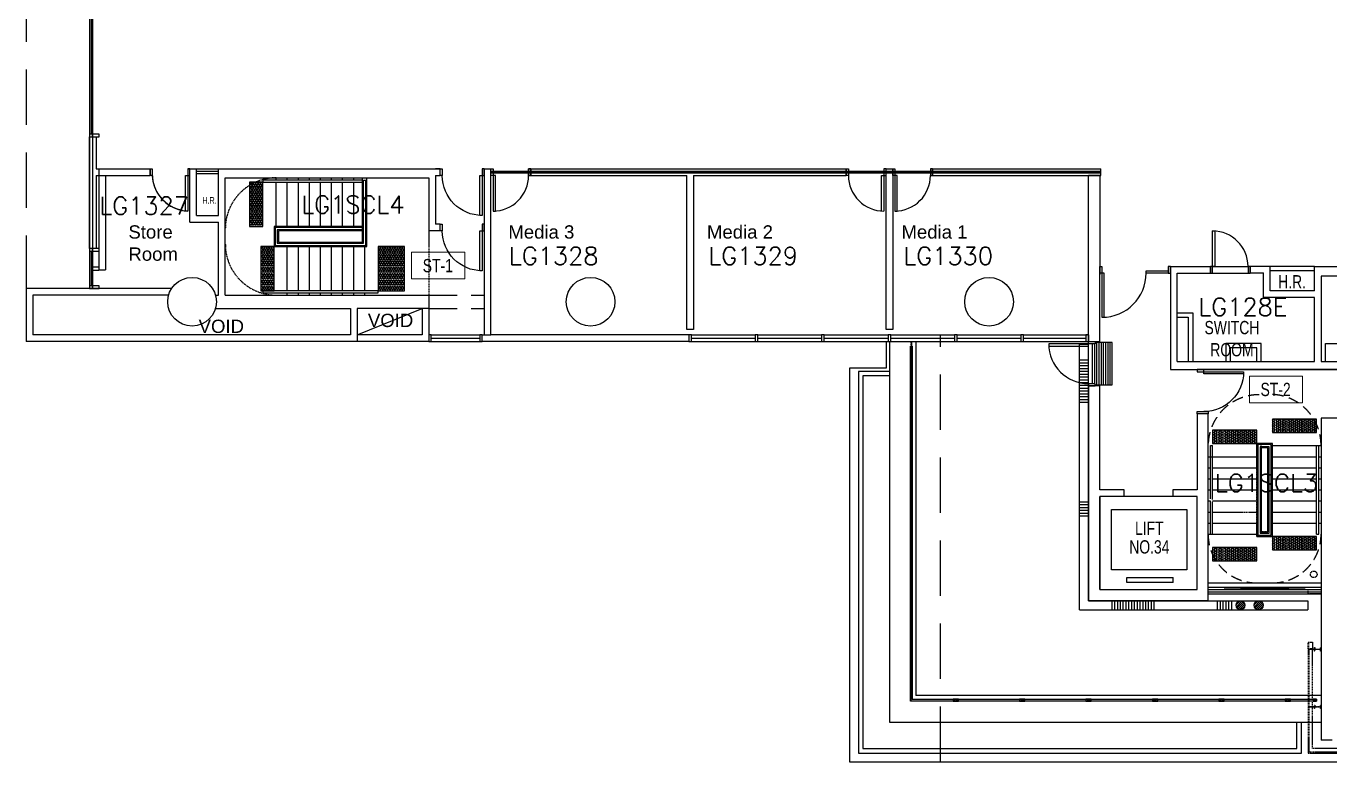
# Model space of a CAD drawing. Extents: x -163000 to 184253, y -124935 to 90032.
# Drawn here: x -132750 to -103300, y 5387 to 22010 of the extents above; entities that cross this region are included whole.
import ezdxf

# ---------------------------------------------------------------- set-up
doc = ezdxf.new("R2010")
doc.units = 0
doc.header["$LTSCALE"] = 1000
doc.header["$MEASUREMENT"] = 0
for name, pattern in [('DASHED', [0.75, 0.5, -0.25]), ('HIDDEN', [0.375, 0.25, -0.125]), ('LG3plan$0$HIDDEN', [9.525, 6.35, -3.175]), ('s4118a$0$HIDDEN', [0.375, 0.25, -0.125])]:
    doc.linetypes.add(name, pattern=pattern)
doc.layers.get('0').update_dxf_attribs({"linetype": 'CONTINUOUS'})
doc.layers.get('Defpoints').update_dxf_attribs({"linetype": 'CONTINUOUS'})
for name, color, linetype in [('A-glaz', 1, 'CONTINUOUS'), ('A-WallExt', 3, 'CONTINUOUS'), ('buila', 14, 's4118a$0$HIDDEN'), ('core2905$0$dr', 1, 'CONTINUOUS'), ('dr', 1, 'CONTINUOUS'), ('DR-PIPE', 1, 'CONTINUOUS'), ('fence', 1, 'CONTINUOUS'), ('glass-p', 1, 'CONTINUOUS'), ('glass-w', 1, 'CONTINUOUS'), ('interior wall', 1, 'CONTINUOUS'), ('LG1$0$wall to be demolish', 7, 'CONTINUOUS'), ('LG1plan$0$lift', 4, 'CONTINUOUS'), ('LG3plan$0$txt2', 4, 'CONTINUOUS'), ('LG3plan$0$wal', 3, 'CONTINUOUS'), ('LG3plan$0$walc', 1, 'CONTINUOUS'), ('lift', 4, 'CONTINUOUS'), ('ROOM-NO', 4, 'CONTINUOUS'), ('stair', 1, 'CONTINUOUS'), ('stru', 2, 'CONTINUOUS'), ('tactile', 4, 'CONTINUOUS'), ('TILE', 8, 'CONTINUOUS'), ('wal', 3, 'CONTINUOUS'), ('walc', 1, 'CONTINUOUS')]:
    doc.layers.add(name, color=color, linetype=linetype)
doc.layers.add('omitted', color=9, linetype='CONTINUOUS', plot=False)
doc.layers.add('text', color=4, linetype='CONTINUOUS', lineweight=18)
doc.styles.get("Standard").update_dxf_attribs({"font": 'romans.shx', "width": 0.75})
doc.styles.add('style1', font='arial.ttf')
doc.styles.add('txt1LG1$0$style1', font='arial.ttf')

# ---------------------------------------------------------------- blocks, each defined once
blk = doc.blocks.new('d900')
at = {"layer": 'dr', "linetype": 'Continuous'}
for points in [[(-113867, -86406), (-113867, -86356), (-114767, -86356), (-114767, -86406)], [(-113717, -86306), (-113717, -86356), (-113867, -86356), (-113867, -86306)]]:
    blk.add_lwpolyline(points, close=True, dxfattribs=at)
blk.add_arc((-113867, -86356), 900, 180, 270, dxfattribs=at)
blk = doc.blocks.new('A$C302E287E')
at = {"layer": 'omitted', "linetype": 'HIDDEN', "ltscale": 0.1}
for p, q in [((1350, 3300), (1450, 3300)), ((1350, 1200), (1350, 3300)), ((1450, 1300), (1450, 3300)), ((250, 3000), (1350, 3000)), ((250, 2750), (300, 2750)), ((350, 2750), (1350, 2750)), ((250, 2500), (300, 2500)), ((350, 2500), (1350, 2500)), ((250, 2250), (300, 2250)), ((350, 2250), (1350, 2250)), ((250, 2000), (300, 2000)), ((350, 2000), (1350, 2000)), ((250, 1750), (300, 1750)), ((250, 1500), (300, 1500)), ((350, 1750), (1350, 1750)), ((350, 1500), (1350, 1500)), ((250, 1250), (300, 1250)), ((350, 1250), (1350, 1250)), ((1700, 1200), (1350, 1200)), ((1600, 1300), (1450, 1300))]:
    blk.add_line(p, q, dxfattribs=at)
for points in [[(250, 150), (2800, 150)], [(250, 50), (2800, 50)], [(250, 0), (2505, 0)], [(2800, -100), (2505, -100), (2505, 0), (2800, 0)], [(250, -50), (2505, -50)], [(250, -100), (2505, -100)]]:
    blk.add_lwpolyline(points, dxfattribs=at)
blk.add_circle((2634, 343), 75, dxfattribs=at)
blk = doc.blocks.new('A$C5BF86B9E')
at = {"layer": 'Defpoints'}
h = blk.add_hatch(dxfattribs=at)
h.set_pattern_fill('ANSI31', color=8, scale=20, angle=45, style=0)
h.set_pattern_definition([(0.0001, (-304.86, 6275.51), (0.0001, -63.5), [])])
h.paths.add_polyline_path([(-205, 4479), (-205, 5496), (-5, 5496), (-5, 4479)])
h = blk.add_hatch(dxfattribs=at)
h.set_pattern_fill('ANSI31', color=8, scale=20, angle=45, style=0)
h.set_pattern_definition([(0.0001, (-304.86, 1864.46), (0.0001, -63.5), [])])
h.paths.add_polyline_path([(-205, 1864), (-205, 2257), (-5, 2257), (-5, 1864)])
h = blk.add_hatch(dxfattribs=at)
h.set_pattern_fill('ANSI31', color=8, scale=20, angle=45, style=0)
h.set_pattern_definition([(90, (2269.57, -292.164), (-63.5, 1e-14), [])])
h.paths.add_polyline_path([(473, -192), (1490, -192), (1490, 8), (473, 8)])
h = blk.add_hatch(dxfattribs=at)
h.set_pattern_fill('ANSI31', color=8, scale=20, angle=45, style=0)
h.set_pattern_definition([(90, (2876.22, -292.164), (-63.5, 1e-14), [])])
h.paths.add_polyline_path([(2876, -192), (3269, -192), (3269, 8), (2876, 8)])
at = {"layer": 'DR-PIPE'}
h = blk.add_hatch(dxfattribs=at)
h.set_pattern_fill('ANSI31', color=8, scale=10, style=0)
h.set_pattern_definition([(45, (188224.787, -11327.613), (-22.4506403, 22.4506403), [])])
h.paths.add_polyline_path([(3331, -92, 1), (3531, -92, 1)])
h = blk.add_hatch(dxfattribs=at)
h.set_pattern_fill('ANSI31', color=8, scale=10, style=0)
h.set_pattern_definition([(45, (188632.6, -11327.613), (-22.4506403, 22.4506403), [])])
h.paths.add_polyline_path([(3739, -92, 1), (3939, -92, 1)])
for p, q in [((-5, 5798), (-205, 5798)), ((-205, -192), (-205, 5798)), ((-5, 8), (-5, 5799)), ((0, 5748), (0, 5799)), ((-5, 8), (4950, 8)), ((4950, 8), (4950, -192)), ((-205, -192), (4950, -192))]:
    blk.add_line(p, q, dxfattribs=at)
at = {"layer": 'DR-PIPE', "color": 8}
for centre in [(3431, -92), (3839, -92)]:
    blk.add_circle(centre, 100, dxfattribs=at)
blk = doc.blocks.new('A$C574D05F9')
at = {"layer": 'dr', "linetype": 'Continuous'}
for points in [[(0, 0), (50, 0), (50, -150), (0, -150)], [(100, -150), (50, -150), (50, -1150), (100, -1150)], [(1550, -100), (1550, -150), (1050, -150), (1050, -100)], [(1600, 0), (1550, 0), (1550, -150), (1600, -150)]]:
    blk.add_lwpolyline(points, close=True, dxfattribs=at)
blk.add_arc((50, -150), 1000, 270, 0, dxfattribs=at)
blk = doc.blocks.new('s2118a')
at = {"layer": 'tactile'}
h = blk.add_hatch(dxfattribs=at)
h.set_pattern_fill('HEX', color=9, scale=5, angle=90, style=0)
h.set_pattern_definition([(90, (-114709.215, 121815.695), (-27.4963, 2e-15), [15.875, -31.75]), (210, (-114709.215, 121815.695), (13.74815, -23.812494), [15.875, -31.75]), (150, (-114709.215, 121831.57), (-13.74815, -23.812494), [15.875, -31.75])])
h.paths.add_polyline_path([(-127399.9, 17482.126), (-127399.9, 18482.126), (-127699.9, 18482.126), (-127699.9, 17482.126)])
h = blk.add_hatch(dxfattribs=at)
h.set_pattern_fill('HEX', color=9, scale=5, angle=90, style=0)
h.set_pattern_definition([(90, (-114459.215, 120365.695), (-27.4963, 2e-15), [15.875, -31.75]), (210, (-114459.215, 120365.695), (13.74815, -23.812494), [15.875, -31.75]), (150, (-114459.215, 120381.57), (-13.74815, -23.812494), [15.875, -31.75])])
h.paths.add_polyline_path([(-127149.9, 16032.127), (-127149.9, 17032.127), (-127449.9, 17032.127), (-127449.9, 16032.127)])
h = blk.add_hatch(dxfattribs=at)
h.set_pattern_fill('HEX', color=9, scale=5, angle=90, style=0)
h.set_pattern_definition([(90, (-111509.215, 120365.695), (-27.4963, 2e-15), [15.875, -31.75]), (210, (-111509.215, 120365.695), (13.74815, -23.812494), [15.875, -31.75]), (150, (-111509.215, 120381.57), (-13.74815, -23.812494), [15.875, -31.75])])
h.paths.add_polyline_path([(-124199.9, 16032.127), (-124199.9, 17032.127), (-124799.9, 17032.127), (-124799.9, 16032.127)])
h = blk.add_hatch(dxfattribs=at)
h.set_pattern_fill('HEX', color=9, scale=5, style=0)
h.set_pattern_definition([(0, (-266.33, 141.44), (0, 27.4963), [15.875, -31.75]), (120, (-266.33, 141.44), (-23.812494, -13.74815), [15.875, -31.75]), (60, (-250.456, 141.44), (-23.812494, 13.74815), [15.875, -31.75])])
h.paths.add_polyline_path([(-104599.9, 12832.126), (-103599.9, 12832.126), (-103599.9, 13132.126), (-104599.9, 13132.126)])
h = blk.add_hatch(dxfattribs=at)
h.set_pattern_fill('HEX', color=9, scale=5, style=0)
h.set_pattern_definition([(0, (-1616.33, -108.56), (0, 27.4963), [15.875, -31.75]), (120, (-1616.33, -108.56), (-23.812494, -13.74815), [15.875, -31.75]), (60, (-1600.456, -108.56), (-23.812494, 13.74815), [15.875, -31.75])])
h.paths.add_polyline_path([(-105949.9, 12582.126), (-104949.9, 12582.126), (-104949.9, 12882.126), (-105949.9, 12882.126)])
h = blk.add_hatch(dxfattribs=at)
h.set_pattern_fill('HEX', color=9, scale=5, style=0)
h.set_pattern_definition([(0, (-266.33, -2508.56), (0, 27.4963), [15.875, -31.75]), (120, (-266.33, -2508.56), (-23.812494, -13.74815), [15.875, -31.75]), (60, (-250.456, -2508.56), (-23.812494, 13.74815), [15.875, -31.75])])
h.paths.add_polyline_path([(-104599.9, 10182.126), (-103599.9, 10182.126), (-103599.9, 10482.126), (-104599.9, 10482.126)])
h = blk.add_hatch(dxfattribs=at)
h.set_pattern_fill('HEX', color=9, scale=5, style=0)
h.set_pattern_definition([(0, (-1616.33, -2758.56), (0, 27.4963), [15.875, -31.75]), (120, (-1616.33, -2758.56), (-23.812494, -13.74815), [15.875, -31.75]), (60, (-1600.456, -2758.56), (-23.812494, 13.74815), [15.875, -31.75])])
h.paths.add_polyline_path([(-105949.9, 9932.126), (-104949.9, 9932.126), (-104949.9, 10232.126), (-105949.9, 10232.126)])
at = {"layer": 'A-glaz'}
blk.add_line((-129099.9, 17832.323), (-129149.9, 17832.323), dxfattribs=at)
for points in [[(-117719.9, 15032.127), (-117779.9, 15032.127), (-117779.9, 14882.127), (-117719.9, 14882.127)], [(-116219.9, 15032.127), (-116279.9, 15032.127), (-116279.9, 14882.127), (-116219.9, 14882.127)], [(-114719.9, 15032.127), (-114779.9, 15032.127), (-114779.9, 14882.127), (-114719.9, 14882.127)], [(-113219.9, 15032.127), (-113279.9, 15032.127), (-113279.9, 14882.127), (-113219.9, 14882.127)], [(-111719.9, 15032.127), (-111779.9, 15032.127), (-111779.9, 14882.126), (-111719.9, 14882.126)], [(-110219.9, 15032.127), (-110279.9, 15032.127), (-110279.9, 14882.126), (-110219.9, 14882.126)], [(-108749.9, 15032.127), (-108809.9, 15032.127), (-108809.9, 14882.126), (-108749.9, 14882.126)]]:
    blk.add_lwpolyline(points, close=True, dxfattribs=at)
blk.add_arc((-129063.915, 18666.567), 835.02, 179.7242772, 267.5300799, dxfattribs=at)
at = {"layer": 'A-WallExt'}
for p, q in [((-108749.897, 15032.142), (-108749.9, 18632.113)), ((-108499.91, 14882.126), (-108499.941, 16582.018)), ((-106049.9, 9032.126), (-106049.917, 13252.083)), ((-102224.9, 13152.087), (-103499.9, 13152.084)), ((-103249.9, 5882.129), (-103499.9, 5882.129))]:
    blk.add_line(p, q, dxfattribs=at)
for points in [[(-117779.9, 15032.127), (-117779.9, 14882.127), (-122450.501, 14882.126), (-122450.501, 15032.126), (-122249.9, 15032.126)], [(-108749.9, 15032.126), (-108749.9, 14882.126), (-108499.91, 14882.126)], [(-106299.91, 13252.083), (-106299.888, 11532.126), (-106849.89, 11532.126), (-106849.89, 11382.126)], [(-107949.899, 11382.126), (-108499.899, 11382.126), (-108499.899, 9282.126), (-106299.899, 9282.126), (-106299.899, 11382.126), (-106849.89, 11382.126)]]:
    blk.add_lwpolyline(points, dxfattribs=at)
at = {"layer": 'buila', "ltscale": 5}
for p, q in [((-132749.9, 36032.126), (-132749.9, 16082.127)), ((-112098.809, 5387.129), (-112098.908, 15022.482))]:
    blk.add_line(p, q, dxfattribs=at)
at = {"layer": 'core2905$0$dr', "linetype": 'Continuous'}
for p, q in [((-122149.901, 18632.126), (-122199.901, 18632.126)), ((-122199.901, 18632.126), (-122199.901, 17832.125)), ((-122149.901, 17832.125), (-122149.901, 18632.126)), ((-113424.9, 18632.226), (-113374.9, 18632.226)), ((-113424.9, 17832.225), (-113424.9, 18632.226)), ((-113374.9, 18632.226), (-113374.9, 17832.225)), ((-113074.901, 18632.226), (-113124.901, 18632.226)), ((-113124.901, 18632.226), (-113124.901, 17832.225)), ((-113074.901, 17832.225), (-113074.901, 18632.226)), ((-112274.9, 18782.126), (-112274.9, 18632.128)), ((-122199.901, 17832.125), (-122149.901, 17832.125)), ((-113124.901, 17832.225), (-113074.901, 17832.225))]:
    blk.add_line(p, q, dxfattribs=at)
for points in [[(-122249.901, 18782.126), (-122199.901, 18782.126), (-122199.901, 18632.126), (-122249.901, 18632.126)], [(-121399.9, 18782.226), (-121349.9, 18782.226), (-121349.9, 18632.226), (-121399.9, 18632.226)], [(-114224.901, 18782.226), (-114174.901, 18782.226), (-114174.901, 18632.226), (-114224.901, 18632.226)], [(-113324.9, 18782.226), (-113374.9, 18782.226), (-113374.9, 18632.226), (-113324.9, 18632.226)], [(-113174.901, 18782.226), (-113124.901, 18782.226), (-113124.901, 18632.226), (-113174.901, 18632.226)], [(-112274.9, 18782.226), (-112324.9, 18782.226), (-112324.9, 18632.226), (-112274.9, 18632.226)]]:
    blk.add_lwpolyline(points, close=True, dxfattribs=at)
for centre, start, end in [((-122199.901, 18632.126), 270, 0.0000044), ((-113374.9, 18632.226), 179.9999956, 270), ((-113124.901, 18632.226), 270, 0.0000044)]:
    blk.add_arc(centre, 800.002, start, end, dxfattribs=at)
at = {"layer": 'Defpoints', "color": 1, "linetype": 'HIDDEN', "ltscale": 0.05}
for p, q in [((-108474.9, 18727.127), (-122249.9, 18727.127)), ((-108474.9, 18707.127), (-122249.9, 18707.127)), ((-108474.9, 18687.127), (-122249.9, 18687.127))]:
    blk.add_line(p, q, dxfattribs=at)
at = {"layer": 'dr'}
for p, q in [((-125124.9, 18532.127), (-125074.9, 18532.127)), ((-104949.907, 16582.351), (-104949.907, 16582.218)), ((-103649.95, 16582.323), (-104649.918, 16582.215)), ((-103649.95, 16482.323), (-104649.918, 16482.215)), ((-105999.9, 12532.126), (-105949.9, 12532.126)), ((-105999.9, 10532.126), (-105949.9, 10532.126)), ((-103599.9, 10532.126), (-103549.9, 10532.126))]:
    blk.add_line(p, q, dxfattribs=at)
at = {"layer": 'dr', "linetype": 'ByBlock'}
for p, q in [((-105949.952, 16581.795), (-105150.028, 16582.02)), ((-105949.952, 16431.795), (-105149.952, 16432.02))]:
    blk.add_line(p, q, dxfattribs=at)
at = {"layer": 'dr', "linetype": 'Continuous'}
for points in [[(-129949.902, 18782.324), (-129899.902, 18782.324), (-129899.902, 18632.324), (-129949.902, 18632.324)], [(-129949.902, 18782.324), (-129899.902, 18782.324), (-129899.902, 18632.324), (-129949.902, 18632.324)], [(-129049.9, 18782.324), (-129099.9, 18782.324), (-129099.9, 18632.324), (-129049.9, 18632.324)], [(-123399.9, 18782.126), (-123349.9, 18782.126), (-123349.9, 18632.126), (-123399.9, 18632.126)], [(-123399.9, 17532.126), (-123349.9, 17532.126), (-123349.9, 17382.126), (-123399.9, 17382.126)], [(-105899.952, 16581.795), (-105949.952, 16581.795), (-105949.952, 17381.72), (-105899.952, 17381.72)], [(-105999.952, 16431.795), (-105949.952, 16431.795), (-105949.952, 16581.795), (-105999.952, 16581.795)], [(-105099.952, 16582.02), (-105149.952, 16582.02), (-105149.952, 16432.02), (-105099.952, 16432.02)], [(-105099.952, 16582.02), (-105149.952, 16582.02), (-105149.952, 16432.02), (-105099.952, 16432.02)], [(-108599.91, 13882.146), (-108599.91, 13932.146), (-108749.91, 13932.146), (-108749.91, 13882.146)], [(-106299.91, 13252.084), (-106299.91, 13302.084), (-106049.917, 13302.083), (-106049.917, 13252.083)]]:
    blk.add_lwpolyline(points, close=True, dxfattribs=at)
blk.add_lwpolyline([(-129149.9, 17832.323), (-129149.9, 18632.324), (-129099.9, 18632.324), (-129099.9, 17832.323)], dxfattribs=at)
at = {"layer": 'dr', "linetype": 'HIDDEN'}
blk.add_lwpolyline([(-106051.033, 10532.126, 0.414213528), (-104949.9, 9430.993), (-104599.9, 9430.993, 0.414213554), (-103498.767, 10532.126)], format="xyb", dxfattribs=at)
at = {"layer": 'dr', "linetype": 'Continuous'}
for centre, radius, start, end in [((-129062.533, 18669.691), 838.202, 182.5550972, 267.4448984), ((-105949.952, 16581.795), 799.925, 0, 90)]:
    blk.add_arc(centre, radius, start, end, dxfattribs=at)
at = {"layer": 'fence'}
for p, q in [((-112649.903, 14872.127), (-112649.903, 6887.126)), ((-113249.9, 14207.126), (-113249.9, 6287.129)), ((-103499.9, 6887.126), (-112649.903, 6887.126)), ((-113249.9, 6287.129), (-103499.9, 6287.129))]:
    blk.add_line(p, q, dxfattribs=at)
for points in [[(-113324.9, 14882.127), (-113324.9, 14282.126), (-114149.9, 14282.126), (-114149.9, 5387.129), (-98049.9, 5387.129), (-98049.9, 5587.129)], [(-113249.9, 14882.127), (-113249.9, 14207.126), (-113949.9, 14207.126), (-113949.9, 5587.129), (-103944.9, 5587.129), (-103944.9, 6287.129)], [(-113249.9, 14107.126), (-113849.9, 14107.126), (-113849.9, 5687.129), (-104044.9, 5687.129), (-104044.9, 6287.129)]]:
    blk.add_lwpolyline(points, dxfattribs=at)
at = {"layer": 'glass-p', "linetype": 'Continuous'}
blk.add_lwpolyline([(-103599.9, 6802.126), (-103599.9, 6762.126), (-112774.903, 6762.126), (-112774.903, 14782.127), (-112734.903, 14782.127), (-112734.903, 6802.126), (-103599.9, 6802.126)], dxfattribs=at)
at = {"layer": 'glass-p'}
for points in [[(-112734.903, 14782.127), (-112774.903, 14782.127), (-112774.903, 14742.127), (-112734.903, 14742.127)], [(-112734.903, 14742.127), (-112774.903, 14742.127), (-112774.903, 14702.127), (-112734.903, 14702.127)], [(-112734.903, 13592.126), (-112774.903, 13592.126), (-112774.903, 13552.126), (-112734.903, 13552.126)], [(-112734.903, 13552.126), (-112774.903, 13552.126), (-112774.903, 13512.126), (-112734.903, 13512.126)], [(-112734.903, 13512.126), (-112774.903, 13512.126), (-112774.903, 13472.126), (-112734.903, 13472.126)], [(-112734.903, 12092.126), (-112774.903, 12092.126), (-112774.903, 12052.126), (-112734.903, 12052.126)], [(-112734.903, 12052.126), (-112774.903, 12052.126), (-112774.903, 12012.126), (-112734.903, 12012.126)], [(-112734.903, 12012.126), (-112774.903, 12012.126), (-112774.903, 11972.126), (-112734.903, 11972.126)], [(-112734.903, 10592.126), (-112774.903, 10592.126), (-112774.903, 10552.126), (-112734.903, 10552.126)], [(-112734.903, 10552.126), (-112774.903, 10552.126), (-112774.903, 10512.126), (-112734.903, 10512.126)], [(-112734.903, 10512.126), (-112774.903, 10512.126), (-112774.903, 10472.126), (-112734.903, 10472.126)], [(-112734.903, 9092.126), (-112774.903, 9092.126), (-112774.903, 9052.126), (-112734.903, 9052.126)], [(-112734.903, 9052.126), (-112774.903, 9052.126), (-112774.903, 9012.126), (-112734.903, 9012.126)], [(-112734.903, 9012.126), (-112774.903, 9012.126), (-112774.903, 8972.126), (-112734.903, 8972.126)], [(-112734.903, 7592.126), (-112774.903, 7592.126), (-112774.903, 7552.126), (-112734.903, 7552.126)], [(-112734.903, 7552.126), (-112774.903, 7552.126), (-112774.903, 7512.126), (-112734.903, 7512.126)], [(-112734.903, 7512.126), (-112774.903, 7512.126), (-112774.903, 7472.126), (-112734.903, 7472.126)], [(-111769.9, 6802.129), (-111809.9, 6802.129), (-111809.9, 6762.129), (-111769.9, 6762.129)], [(-111729.9, 6802.126), (-111769.9, 6802.126), (-111769.9, 6762.126), (-111729.9, 6762.126)], [(-111689.9, 6802.128), (-111729.9, 6802.128), (-111729.9, 6762.129), (-111689.9, 6762.129)], [(-110269.9, 6802.129), (-110309.9, 6802.129), (-110309.9, 6762.129), (-110269.9, 6762.129)], [(-110229.9, 6802.126), (-110269.9, 6802.126), (-110269.9, 6762.126), (-110229.9, 6762.126)], [(-110189.9, 6802.128), (-110229.9, 6802.128), (-110229.9, 6762.129), (-110189.9, 6762.129)], [(-108769.9, 6802.126), (-108809.9, 6802.126), (-108809.9, 6762.126), (-108769.9, 6762.126)], [(-108729.9, 6802.126), (-108769.9, 6802.126), (-108769.9, 6762.126), (-108729.9, 6762.126)], [(-108689.9, 6802.126), (-108729.9, 6802.126), (-108729.9, 6762.126), (-108689.9, 6762.126)], [(-107269.9, 6802.129), (-107309.9, 6802.129), (-107309.9, 6762.129), (-107269.9, 6762.129)], [(-107229.9, 6802.126), (-107269.9, 6802.126), (-107269.9, 6762.126), (-107229.9, 6762.126)], [(-107189.9, 6802.128), (-107229.9, 6802.128), (-107229.9, 6762.129), (-107189.9, 6762.129)], [(-105769.9, 6802.129), (-105809.9, 6802.129), (-105809.9, 6762.129), (-105769.9, 6762.129)], [(-105729.9, 6802.126), (-105769.9, 6802.126), (-105769.9, 6762.126), (-105729.9, 6762.126)], [(-105689.9, 6802.128), (-105729.9, 6802.128), (-105729.9, 6762.129), (-105689.9, 6762.129)], [(-104269.9, 6802.129), (-104309.9, 6802.129), (-104309.9, 6762.129), (-104269.9, 6762.129)], [(-104229.9, 6802.126), (-104269.9, 6802.126), (-104269.9, 6762.126), (-104229.9, 6762.126)], [(-104189.9, 6802.128), (-104229.9, 6802.128), (-104229.9, 6762.129), (-104189.9, 6762.129)], [(-103639.9, 6802.126), (-103679.9, 6802.126), (-103679.9, 6762.126), (-103639.9, 6762.126)], [(-103599.9, 6802.124), (-103639.9, 6802.124), (-103639.9, 6762.124), (-103599.9, 6762.124)]]:
    blk.add_lwpolyline(points, close=True, dxfattribs=at)
at = {"layer": 'glass-w'}
for points in [[(-131314.9, 19507.324), (-131249.9, 19507.324), (-131249.9, 19567.324), (-131314.9, 19567.324)], [(-131249.9, 19507.324), (-131099.9, 19507.324), (-131099.9, 19567.324), (-131249.9, 19567.324)], [(-131314.9, 16922.324), (-131249.9, 16922.324), (-131249.9, 16982.324), (-131314.9, 16982.324)], [(-131249.9, 16922.324), (-131100.092, 16922.324), (-131100.092, 16982.324), (-131249.9, 16982.324)], [(-131314.9, 16082.324), (-131249.9, 16082.324), (-131249.9, 16142.324), (-131314.9, 16142.324)], [(-131249.9, 16082.324), (-131100.092, 16082.324), (-131100.092, 16142.324), (-131249.9, 16142.324)]]:
    blk.add_lwpolyline(points, close=True, dxfattribs=at)
at = {"layer": 'interior wall'}
blk.add_line((-114224.901, 18782.126), (-114224.901, 18632.128), dxfattribs=at)
at = {"layer": 'interior wall', "linetype": 'Continuous'}
blk.add_lwpolyline([(-121349.9, 18782.127), (-121399.9, 18782.127), (-121399.9, 18632.127), (-121349.9, 18632.127)], close=True, dxfattribs=at)
at = {"layer": 'LG1$0$wall to be demolish', "color": 1, "linetype": 'HIDDEN', "ltscale": 0.1}
for p, q in [((-128249.299, 17082.127), (-128249.299, 17732.127)), ((-123649.9, 17382.127), (-123649.9, 15932.127))]:
    blk.add_line(p, q, dxfattribs=at)
for centre, start, end in [((-127099.299, 17432.127), 90, 180), ((-127099.299, 17082.127), 180, 270)]:
    blk.add_arc(centre, 1150, start, end, dxfattribs=at)
at = {"layer": 'LG1$0$wall to be demolish', "color": 1, "linetype": 'HIDDEN'}
for centre, start, end in [((-104899.9, 12532.126), 90, 180), ((-104649.923, 12539.21), 0, 90)]:
    blk.add_arc(centre, 1150, start, end, dxfattribs=at)
at = {"layer": 'LG1plan$0$lift'}
blk.add_line((-106533.571, 11088.969), (-106533.571, 9729.049), dxfattribs=at)
at = {"layer": 'LG3plan$0$txt2', "linetype": 'Continuous'}
blk.add_line((-125274.9, 15032.126), (-123800.501, 15632.126), dxfattribs=at)
at = {"layer": 'LG3plan$0$wal'}
blk.add_line((-122399.9, 15032.127), (-122249.9, 15032.127), dxfattribs=at)
blk.add_line((-122399.9, 15032.127), (-122249.9, 15032.127), dxfattribs=at)
at = {"layer": 'LG3plan$0$walc', "linetype": 'LG3plan$0$HIDDEN', "ltscale": 0.1}
for p, q in [((-123650.501, 15932.127), (-122399.9, 15932.127)), ((-123650.501, 15632.126), (-122399.9, 15632.126))]:
    blk.add_line(p, q, dxfattribs=at)
at = {"layer": 'lift'}
for p, q in [((-106849.89, 11382.126), (-107949.899, 11382.126)), ((-108233.571, 11088.969), (-106533.571, 11088.969)), ((-108233.571, 9729.049), (-108233.571, 11088.969)), ((-106533.571, 9729.049), (-108233.571, 9729.049)), ((-107889.348, 9556.948), (-106843.571, 9556.948)), ((-107889.348, 9436.948), (-107889.348, 9556.948)), ((-106843.571, 9436.948), (-107889.348, 9436.948)), ((-106843.571, 9436.948), (-106843.571, 9556.948))]:
    blk.add_line(p, q, dxfattribs=at)
at = {"layer": 'omitted', "linetype": 'HIDDEN', "ltscale": 0.05}
for p, q in [((-131250.044, 19507.324), (-131250.044, 16982.324)), ((-131099.992, 16499.924), (-131099.992, 18782.425)), ((-130950.008, 16499.924), (-130950.087, 18632.412)), ((-131099.992, 16499.924), (-130950.008, 16499.924))]:
    blk.add_line(p, q, dxfattribs=at)
at = {"layer": 'omitted', "linetype": 'HIDDEN', "ltscale": 0.1}
for p, q in [((-103774.9, 7939.129), (-103774.9, 8090.126)), ((-103774.9, 7925.129), (-103774.9, 6639.129)), ((-103774.9, 6625.129), (-103774.9, 5607.129)), ((-102756.9, 5607.129), (-103774.9, 5607.129))]:
    blk.add_line(p, q, dxfattribs=at)
at = {"layer": 'omitted', "linetype": 'HIDDEN', "ltscale": 0.05}
blk.add_lwpolyline([(-131249.9, 16499.824), (-131100.092, 16499.824), (-131100.092, 16564.824), (-131249.9, 16564.824)], close=True, dxfattribs=at)
at = {"layer": 'omitted', "linetype": 'HIDDEN', "ltscale": 0.1}
for points in [[(-103599.9, 6794.626), (-112742.403, 6794.626), (-112742.403, 14872.127), (-112767.403, 14872.127), (-112767.403, 6769.626), (-103599.9, 6769.626), (-103599.9, 6794.626)], [(-103694.9, 8090.126), (-103694.9, 7939.129), (-103794.9, 7939.129), (-103794.9, 8090.126), (-103694.9, 8090.126)], [(-103649.9, 7892.129), (-103649.9, 7972.129), (-103639.9, 7972.129), (-103639.9, 7937.129), (-103509.9, 7937.129), (-103509.9, 7972.129), (-103499.9, 7972.129), (-103499.9, 7892.129), (-103499.9, 7892.129), (-103509.9, 7892.129), (-103509.9, 7927.129), (-103639.9, 7927.129), (-103639.9, 7892.129), (-103649.9, 7892.129)], [(-103694.9, 6639.129), (-103694.9, 7925.129), (-103794.9, 7925.129), (-103794.9, 6639.129), (-103694.9, 6639.129)], [(-103649.9, 7927.129), (-103749.9, 7927.129), (-103749.9, 7937.129), (-103649.9, 7937.129)], [(-103794.9, 5587.129), (-102756.9, 5587.129), (-102756.9, 5687.129), (-103694.9, 5687.129), (-103694.9, 6625.129), (-103794.9, 6625.129), (-103794.9, 5587.129)], [(-103649.9, 6627.128), (-103749.9, 6627.128), (-103749.9, 6637.128), (-103649.9, 6637.128)], [(-103649.9, 6592.128), (-103649.9, 6672.128), (-103639.9, 6672.128), (-103639.9, 6637.128), (-103509.9, 6637.128), (-103509.9, 6672.128), (-103499.9, 6672.128), (-103499.9, 6592.128), (-103499.9, 6592.128), (-103509.9, 6592.128), (-103509.9, 6627.128), (-103639.9, 6627.128), (-103639.9, 6592.128), (-103649.9, 6592.128)]]:
    blk.add_lwpolyline(points, dxfattribs=at)
at = {"layer": 'stair'}
for p, q in [((-127099.9, 18532.126), (-127099.9, 18582.127)), ((-126849.9, 18532.127), (-126849.9, 18582.127)), ((-126599.9, 18532.127), (-126599.9, 18582.127)), ((-126349.9, 18532.127), (-126349.9, 18582.127)), ((-126099.9, 18532.127), (-126099.9, 18582.127)), ((-125849.9, 18532.127), (-125849.9, 18582.127)), ((-125599.9, 18532.127), (-125599.9, 18582.127)), ((-125349.9, 18532.127), (-125349.9, 18582.127)), ((-127099.9, 17482.127), (-127099.9, 18482.126)), ((-126849.9, 17482.127), (-126849.9, 18482.127)), ((-126599.9, 17482.127), (-126599.9, 18482.127)), ((-126349.9, 17482.127), (-126349.9, 18482.127)), ((-126099.9, 17482.127), (-126099.9, 18482.127)), ((-125849.9, 17482.127), (-125849.9, 18482.127)), ((-125599.9, 17482.127), (-125599.9, 18482.127)), ((-125349.9, 17482.127), (-125349.9, 18482.127)), ((-125124.9, 17107.127), (-125124.9, 18532.127)), ((-125074.9, 17057.127), (-125074.9, 18532.127)), ((-127124.9, 17457.127), (-127124.9, 17057.127)), ((-125149.9, 17457.127), (-127124.9, 17457.127)), ((-127074.9, 17407.127), (-127074.9, 17107.127)), ((-125149.9, 17407.127), (-127074.9, 17407.127)), ((-127074.9, 17107.127), (-125124.9, 17107.127)), ((-127124.9, 17057.127), (-125074.9, 17057.127)), ((-126849.9, 16032.126), (-126849.9, 17032.127)), ((-126599.9, 16032.127), (-126599.9, 17032.127)), ((-126349.9, 16032.127), (-126349.9, 17032.127)), ((-126099.9, 16032.127), (-126099.9, 17032.127)), ((-125849.9, 16032.127), (-125849.9, 17032.127)), ((-125599.9, 16032.127), (-125599.9, 17032.127)), ((-125349.9, 16032.127), (-125349.9, 17032.127)), ((-125099.9, 16032.127), (-125099.9, 17032.127)), ((-126849.9, 15932.126), (-126849.9, 15982.126)), ((-126599.9, 15932.126), (-126599.9, 15982.126)), ((-126349.9, 15932.126), (-126349.9, 15982.126)), ((-126099.9, 15932.126), (-126099.9, 15982.126)), ((-125849.9, 15932.126), (-125849.9, 15982.126)), ((-125599.9, 15932.126), (-125599.9, 15982.126)), ((-125349.9, 15932.126), (-125349.9, 15982.126)), ((-125099.9, 15932.126), (-125099.9, 15982.126)), ((-105999.9, 11334.093), (-105999.9, 12532.126)), ((-105949.9, 11316.851), (-105949.9, 12532.126)), ((-104624.9, 12557.126), (-104924.9, 12557.126)), ((-104924.9, 12557.126), (-104924.9, 10507.126)), ((-104674.9, 12507.126), (-104874.9, 12507.126)), ((-104874.9, 12507.126), (-104874.9, 10557.126)), ((-104674.9, 10557.126), (-104674.9, 12507.126)), ((-104624.9, 10507.126), (-104624.9, 12557.126)), ((-104599.9, 12532.126), (-103499.9, 12532.126)), ((-103599.9, 10532.126), (-103599.9, 12532.126)), ((-103549.9, 10532.126), (-103549.9, 12532.126)), ((-103499.9, 12532.126), (-103499.9, 10532.126)), ((-103499.9, 12532.126), (-103499.9, 10532.126)), ((-106049.9, 12282.126), (-104949.9, 12282.126)), ((-104599.9, 12282.126), (-103599.9, 12282.126)), ((-103549.9, 12282.126), (-103499.9, 12282.126)), ((-106049.9, 12032.126), (-105999.9, 12032.126)), ((-106049.9, 11782.126), (-105999.9, 11782.126)), ((-105949.9, 12032.126), (-104949.9, 12032.126)), ((-105949.9, 11782.126), (-104949.9, 11782.126)), ((-104599.9, 12032.126), (-103599.9, 12032.126)), ((-104599.9, 11782.126), (-103599.9, 11782.126)), ((-103549.9, 12032.126), (-103499.9, 12032.126)), ((-103549.9, 11782.126), (-103499.9, 11782.126)), ((-106049.9, 11532.126), (-105999.9, 11532.126)), ((-105999.9, 11334.093), (-105999.9, 11532.126)), ((-105949.9, 11316.851), (-105949.9, 11532.126)), ((-105949.9, 11532.126), (-104949.9, 11532.126)), ((-104599.9, 11532.126), (-103599.9, 11532.126)), ((-103549.9, 11532.126), (-103499.9, 11532.126)), ((-106049.9, 11282.126), (-105999.9, 11282.126)), ((-105999.9, 10532.126), (-105999.9, 11281.203)), ((-105949.9, 10532.126), (-105949.9, 11263.962)), ((-105849.198, 11282.126), (-104949.9, 11282.126)), ((-104599.9, 11282.126), (-103599.9, 11282.126)), ((-103549.9, 11282.126), (-103499.9, 11282.126)), ((-106049.9, 11032.126), (-105999.9, 11032.126)), ((-105949.9, 11032.126), (-105277.577, 11032.126)), ((-105124.198, 11032.126), (-104949.9, 11032.126)), ((-105124.198, 11032.126), (-104949.9, 11032.126)), ((-104599.9, 11032.126), (-103599.9, 11032.126)), ((-103549.9, 11032.126), (-103499.9, 11032.126)), ((-106049.9, 10782.126), (-105999.9, 10782.126)), ((-105949.9, 10782.126), (-104949.9, 10782.126)), ((-104599.9, 10782.126), (-103599.9, 10782.126)), ((-103549.9, 10782.126), (-103499.9, 10782.126)), ((-106049.9, 10532.126), (-105999.9, 10532.126)), ((-105949.9, 10532.126), (-104949.9, 10532.126)), ((-104924.9, 10507.126), (-104624.9, 10507.126)), ((-104874.9, 10557.126), (-104674.9, 10557.126))]:
    blk.add_line(p, q, dxfattribs=at)
for points in [[(-125149.9, 18532.126), (-127399.9, 18532.126), (-127399.9, 18482.126), (-125149.9, 18482.126)], [(-124799.9, 16032.126), (-124799.9, 16032.126), (-127399.9, 16032.126), (-127399.9, 15982.126), (-124799.9, 15982.126), (-124799.9, 16032.126)]]:
    blk.add_lwpolyline(points, dxfattribs=at)
at = {"layer": 'stru', "linetype": 'Continuous'}
for centre in [(-128999.9, 15782.126), (-128999.9, 15782.126), (-119999.9, 15782.126), (-110999.9, 15782.126)]:
    blk.add_circle(centre, 550, dxfattribs=at)
at = {"layer": 'tactile'}
for points in [[(-127399.9, 17482.126), (-127399.9, 18482.126), (-127699.9, 18482.126), (-127699.9, 17482.126)], [(-127149.9, 16032.127), (-127149.9, 17032.127), (-127449.9, 17032.127), (-127449.9, 16032.127)], [(-124199.9, 16032.127), (-124199.9, 17032.127), (-124799.9, 17032.127), (-124799.9, 16032.127)], [(-104599.9, 12832.126), (-103599.9, 12832.126), (-103599.9, 13132.126), (-104599.9, 13132.126)], [(-105949.9, 12582.126), (-104949.9, 12582.126), (-104949.9, 12882.126), (-105949.9, 12882.126)], [(-104599.9, 10182.126), (-103599.9, 10182.126), (-103599.9, 10482.126), (-104599.9, 10482.126)], [(-105949.9, 9932.126), (-104949.9, 9932.126), (-104949.9, 10232.126), (-105949.9, 10232.126)]]:
    blk.add_lwpolyline(points, close=True, dxfattribs=at)
at = {"layer": 'text'}
for points in [[(-124040.759, 16899.991), (-122840.759, 16899.991), (-122840.759, 16299.991), (-124040.759, 16299.991)], [(-105116.987, 14102.879), (-103916.987, 14102.879), (-103916.987, 13502.879), (-105116.987, 13502.879)]]:
    blk.add_lwpolyline(points, close=True, dxfattribs=at)
at = {"layer": 'TILE', "linetype": 'Continuous'}
for p, q in [((-108669.91, 14832.143), (-108669.91, 13932.107)), ((-108619.91, 14832.143), (-108619.91, 13932.107)), ((-108569.91, 14862.141), (-108569.91, 13902.104)), ((-108519.91, 14862.141), (-108519.91, 13902.104)), ((-108469.91, 14862.141), (-108469.91, 13902.104)), ((-108419.91, 14862.141), (-108419.91, 13902.104)), ((-108369.91, 14862.141), (-108369.91, 13902.104)), ((-108319.91, 14862.141), (-108319.91, 13902.104)), ((-108269.91, 14862.141), (-108269.91, 13902.104))]:
    blk.add_line(p, q, dxfattribs=at)
blk.add_lwpolyline([(-108599.91, 13902.104), (-108219.91, 13902.104), (-108219.91, 14862.141), (-108599.91, 14862.141)], dxfattribs=at)
at = {"layer": 'wal'}
for p, q in [((-131164.9, 18782.324), (-129949.902, 18782.324)), ((-131164.9, 18632.308), (-129949.902, 18632.326)), ((-131035.291, 18782.324), (-130749.902, 18782.324)), ((-129949.902, 18782.324), (-129949.902, 18632.325)), ((-129949.902, 18782.324), (-129949.902, 18632.325)), ((-129049.9, 18782.324), (-128899.9, 18782.324)), ((-129049.9, 17582.324), (-129049.9, 18782.324)), ((-128899.9, 17732.324), (-128899.9, 18782.324)), ((-128399.9, 18782.127), (-123399.9, 18782.126)), ((-128399.9, 17732.324), (-128399.9, 18782.126)), ((-128249.9, 18582.127), (-123649.9, 18582.127)), ((-128249.9, 15932.126), (-128249.9, 18582.127)), ((-123649.9, 18582.127), (-123649.9, 17382.127)), ((-123399.9, 18782.126), (-123499.9, 18782.126)), ((-123499.9, 18632.127), (-123499.9, 17532.126)), ((-123399.9, 18632.126), (-123399.9, 18782.126)), ((-122399.9, 18782.127), (-122399.9, 18632.127)), ((-122399.9, 18632.127), (-122399.9, 18782.127)), ((-122399.9, 18632.127), (-122399.9, 18782.127)), ((-122399.899, 18782.126), (-122399.9, 15032.127)), ((-122399.9, 18782.126), (-122249.9, 18782.027)), ((-121349.9, 18782.127), (-114224.901, 18782.126)), ((-121349.9, 18782.126), (-121349.9, 18632.128)), ((-121349.9, 18632.127), (-117824.9, 18632.127)), ((-117674.9, 18632.127), (-114224.901, 18632.226)), ((-113324.9, 18782.126), (-113174.901, 18782.126)), ((-112274.9, 18782.226), (-108474.9, 18782.127)), ((-112274.9, 18632.226), (-108474.9, 18632.127)), ((-108499.928, 18632.128), (-108749.906, 18632.113)), ((-108499.941, 18632.128), (-108499.941, 16401.865)), ((-108474.9, 18632.127), (-108474.9, 18782.127)), ((-128899.9, 17732.324), (-128399.9, 17732.324)), ((-129049.9, 17582.324), (-128399.9, 17582.324)), ((-128399.9, 15932.126), (-128399.9, 17582.324)), ((-123399.9, 17382.126), (-123649.9, 17382.127)), ((-123399.9, 17532.126), (-123499.9, 17532.126)), ((-123399.9, 17382.126), (-123399.9, 17532.126)), ((-106899.941, 16582.018), (-105999.952, 16581.794)), ((-105999.952, 16431.795), (-105999.952, 16581.794)), ((-105249.952, 16581.891), (-105249.952, 16582.019)), ((-104649.921, 16582.115), (-105099.952, 16581.891)), ((-105099.952, 16432.02), (-105099.952, 16582.019)), ((-105099.952, 16431.891), (-105099.952, 16582.019)), ((-105099.952, 16581.891), (-105099.952, 16432.02)), ((-104649.918, 16032.215), (-104649.918, 16582.215)), ((-106749.952, 14432.092), (-106749.952, 16432.02)), ((-106749.952, 16432.02), (-105999.952, 16431.795)), ((-104799.921, 16432.02), (-105099.952, 16431.891)), ((-104799.952, 15882.215), (-104799.952, 16432.313)), ((-128249.9, 15932.126), (-123650.501, 15932.126)), ((-123650.501, 15932.126), (-123650.501, 15632.126)), ((-103649.95, 16032.323), (-104649.918, 16032.215)), ((-128470.75, 15632.126), (-125424.9, 15632.126)), ((-123650.501, 15632.126), (-125274.9, 15632.126)), ((-123800.501, 15632.126), (-123800.501, 15032.126)), ((-123650.501, 15632.126), (-123650.501, 14882.126)), ((-103649.95, 15882.323), (-104799.952, 15882.215)), ((-103649.952, 14432.092), (-103649.952, 15882.126)), ((-123800.501, 15032.126), (-125274.9, 15032.126)), ((-123650.501, 14882.126), (-125274.9, 14882.126)), ((-100449.87, 14252.061), (-106149.905, 14252.083)), ((-103499.9, 13152.084), (-103499.9, 5882.128)), ((-106049.9, 11532.126), (-106049.91, 11532.126)), ((-108499.899, 9282.126), (-108499.899, 11382.126)), ((-108499.899, 9282.126), (-108499.899, 11382.126))]:
    blk.add_line(p, q, dxfattribs=at)
at = {"layer": 'wal', "linetype": 'Continuous'}
for p, q in [((-129750, 16082.324), (-132749.9, 16082.324)), ((-132749.9, 16082.127), (-132749.9, 14882.127)), ((-129460.877, 16082.127), (-132749.9, 16082.127)), ((-129529.05, 15932.324), (-132599.9, 15932.324)), ((-129529.05, 15932.127), (-132599.9, 15932.127)), ((-132599.9, 15932.127), (-132599.9, 15032.126)), ((-129460.877, 16082.324), (-131070.291, 16082.324)), ((-129460.877, 16082.127), (-130915.099, 16082.127)), ((-129460.877, 16082.126), (-130915.099, 16082.126)), ((-129460.877, 16082.324), (-130885.291, 16082.324)), ((-128470.75, 15932.126), (-128399.9, 15932.126)), ((-125424.9, 15632.126), (-125424.9, 15032.126)), ((-125274.9, 15632.126), (-125274.9, 14882.126)), ((-125424.9, 15032.126), (-132599.9, 15032.126)), ((-130068.806, 15032.127), (-131099.8, 15032.127)), ((-125274.9, 14882.126), (-132749.9, 14882.126))]:
    blk.add_line(p, q, dxfattribs=at)
at = {"layer": 'wal'}
for points in [[(-131164.9, 18632.308), (-131164.9, 16982.324), (-131314.9, 16982.324), (-131314.9, 19507.324), (-131164.9, 19507.324)], [(-131164.9, 19507.324), (-131164.9, 18782.324)], [(-123499.9, 18632.127), (-123399.9, 18632.127)], [(-117779.9, 15032.127), (-117779.9, 15032.127), (-117924.9, 15032.126), (-117924.9, 15032.126), (-122249.9, 15032.126), (-122249.9, 18782.027)], [(-117674.9, 18632.127), (-117674.9, 15152.127), (-117824.9, 15152.127), (-117824.9, 18632.127)], [(-113174.9, 18782.126), (-113174.9, 15152.127), (-113324.9, 15152.127), (-113324.9, 18782.126)], [(-106899.941, 16582.016), (-106899.941, 14252.086), (-100549.898, 14252.064), (-100549.875, 16357.175)], [(-103649.95, 16032.323), (-103649.95, 16582.336), (-101524.868, 16582.098), (-101524.868, 16357.164), (-103499.95, 16357.383), (-103499.95, 14432.199)], [(-103499.95, 14432.199), (-102749.893, 14432.082), (-102749.891, 14477.083), (-100774.914, 14477.074), (-100774.877, 16357.13), (-100824.875, 16357.135), (-100824.875, 16582.042)], [(-106749.952, 14432.092), (-103649.952, 14432.189)], [(-107949.899, 11382.126), (-107949.899, 11532.126), (-108499.899, 11532.126), (-108499.91, 13882.146), (-108749.91, 13882.146), (-108749.894, 9032.126), (-106049.9, 9032.126)], [(-106049.917, 13252.081), (-106299.909, 13252.081)]]:
    blk.add_lwpolyline(points, dxfattribs=at)
at = {"layer": 'walc'}
for p, q in [((-131314.9, 28402.327), (-131314.9, 16147.324)), ((-108749.897, 16532.127), (-108749.9, 18632.127)), ((-131314.9, 16982.324), (-131314.9, 16142.324)), ((-106049.9, 9332.126), (-103499.9, 9282.126)), ((-106049.9, 9282.126), (-103499.9, 9332.126))]:
    blk.add_line(p, q, dxfattribs=at)
at = {"layer": 'walc', "linetype": 'Continuous'}
for p, q in [((-129099.9, 18782.126), (-128399.9, 18782.126)), ((-128899.9, 18732.324), (-128399.9, 18732.324)), ((-128899.9, 18682.324), (-128399.9, 18682.324)), ((-128799.9, 18782.324), (-128399.9, 18782.324)), ((-123600.501, 15032.126), (-122500.501, 15032.126)), ((-117719.9, 15032.127), (-116279.9, 15032.127)), ((-116219.9, 15032.127), (-114779.9, 15032.127)), ((-114719.9, 15032.127), (-113279.9, 15032.127)), ((-113219.9, 15032.127), (-111779.9, 15032.127)), ((-111719.9, 15032.127), (-110279.9, 15032.127)), ((-110224.905, 15032.127), (-108784.905, 15032.127)), ((-123600.501, 14957.126), (-122500.501, 14957.126)), ((-123600.501, 14882.126), (-122500.501, 14882.126)), ((-117719.9, 14957.127), (-116279.9, 14957.127)), ((-117719.9, 14882.127), (-116279.9, 14882.127)), ((-116219.9, 14957.127), (-114779.9, 14957.127)), ((-116219.9, 14882.127), (-114779.9, 14882.127)), ((-114719.9, 14957.127), (-113279.9, 14957.127)), ((-114719.9, 14882.127), (-113279.9, 14882.127)), ((-113219.9, 14957.127), (-111779.9, 14957.126)), ((-113219.9, 14882.127), (-111779.9, 14882.126)), ((-111719.9, 14957.126), (-110279.9, 14957.126)), ((-111719.9, 14882.126), (-110279.9, 14882.126)), ((-110219.9, 14957.126), (-108809.9, 14957.126)), ((-110219.9, 14882.126), (-108809.9, 14882.126)), ((-106049.9, 10532.126), (-106049.9, 12532.126))]:
    blk.add_line(p, q, dxfattribs=at)
at = {"layer": 'walc', "color": 7}
for p, q in [((-125149.9, 17132.127), (-125149.9, 18582.127)), ((-125049.9, 17032.127), (-125049.9, 18582.127)), ((-127149.9, 17482.127), (-127149.9, 17032.127)), ((-125149.9, 17482.127), (-127149.9, 17482.127)), ((-127049.9, 17382.127), (-127049.9, 17132.127)), ((-125149.9, 17382.127), (-127049.9, 17382.127)), ((-127049.9, 17132.127), (-125149.9, 17132.127)), ((-127149.9, 17032.127), (-125049.9, 17032.127)), ((-104599.9, 12582.126), (-104949.9, 12582.126)), ((-104949.9, 12582.126), (-104949.9, 10482.126)), ((-104699.9, 12482.126), (-104849.9, 12482.126)), ((-104849.9, 12482.126), (-104849.9, 10582.126)), ((-104699.9, 10582.126), (-104699.9, 12482.126)), ((-104599.9, 10482.126), (-104599.9, 12582.126)), ((-104949.9, 10482.126), (-104599.9, 10482.126)), ((-104849.9, 10582.126), (-104699.9, 10582.126))]:
    blk.add_line(p, q, dxfattribs=at)
at = {"layer": 'walc', "linetype": 'DASHED'}
for p, q in [((-117719.902, 15032.127), (-116279.902, 15032.127)), ((-116219.902, 15032.127), (-114779.902, 15032.127)), ((-114719.902, 15032.127), (-113279.902, 15032.127)), ((-113219.902, 15032.127), (-111779.902, 15032.127)), ((-111719.902, 15032.127), (-110279.902, 15032.127)), ((-110224.907, 15032.127), (-108809.886, 15032.127))]:
    blk.add_line(p, q, dxfattribs=at)
at = {"layer": 'walc'}
for points in [[(-131249.9, 28467.327), (-131250.044, 19507.324)], [(-131281.496, 22499.824), (-131281.543, 19564.824)], [(-131281.592, 16922.324), (-131281.598, 16142.324)], [(-131250.085, 16982.324), (-131250.099, 16082.324)], [(-131250.085, 16982.324), (-131250.099, 16082.324)], [(-106749.911, 15432.092), (-106499.952, 15432.081), (-106499.952, 14432.092)], [(-106749.907, 15532.092), (-106399.952, 15532.077), (-106399.952, 14432.092)], [(-104849.94, 14431.975), (-104849.94, 14431.975), (-104849.906, 14842.081), (-105649.906, 14842.067), (-105649.906, 14432.042)], [(-104949.935, 14431.979), (-104949.935, 14431.979), (-104949.906, 14742.085), (-105549.906, 14742.071), (-105549.906, 14432.042)], [(-103399.9, 14432.185), (-103399.893, 14842.178), (-102749.893, 14842.107), (-102749.893, 14432.082)]]:
    blk.add_lwpolyline(points, dxfattribs=at)
at = {"layer": 'walc', "linetype": 'Continuous'}
for points in [[(-123650.501, 14882.126), (-123600.501, 14882.126), (-123600.501, 15032.126), (-123650.501, 15032.126)], [(-122500.501, 14882.126), (-122450.501, 14882.126), (-122450.501, 15032.126), (-122500.501, 15032.126)]]:
    blk.add_lwpolyline(points, close=True, dxfattribs=at)
at = {"layer": 'walc', "color": 7}
for points in [[(-106049.9, 9432.126), (-103499.9, 9432.126)], [(-106049.9, 9332.126), (-103499.9, 9332.126)]]:
    blk.add_lwpolyline(points, dxfattribs=at)
at = {"layer": 'walc', "linetype": 'Continuous'}
for points in [[(-106049.9, 9282.126), (-103499.9, 9282.126)], [(-106049.9, 9232.126), (-103499.9, 9232.126)], [(-106049.9, 9182.126), (-103499.9, 9182.126)]]:
    blk.add_lwpolyline(points, dxfattribs=at)
at = {"layer": 'A-glaz'}
blk.add_blockref('A$C574D05F9', (-108499.941, 16582.021), dxfattribs=at)
at = {"layer": 'dr', "linetype": 'Continuous', "xscale": -1, "rotation": 270}
for p in [(-36094.389, 132498.965), (-36094.389, 131248.965)]:
    blk.add_blockref('d900', p, dxfattribs=at)
at = {"layer": 'dr', "linetype": 'Continuous'}
blk.add_blockref('d900', (5116.939, 101187.637), dxfattribs=at)
at = {"layer": 'DR-PIPE'}
blk.add_blockref('A$C5BF86B9E', (-108749.894, 9017.317), dxfattribs=at)
at = {"layer": 'omitted'}
blk.add_blockref('A$C302E287E', (-106299.899, 9282.126), dxfattribs=at)
at = {"layer": 'wal', "xscale": -1}
blk.add_blockref('d900', (-220016.748, 100557.594), dxfattribs=at)
at = {"layer": 'ROOM-NO'}
for s, p in [('LG1327', (-131094.214, 17751.682)), ('LG1SCL4', (-126533.395, 17777.688)), ('LG1328', (-121843.388, 16617.495)), ('LG1329', (-117338.081, 16617.495)), ('LG1330', (-112933.242, 16617.495)), ('LG128E', (-106270.269, 15467.257)), ('LG1SCL3', (-105898.909, 11490.553))]:
    blk.add_text(s, height=400, dxfattribs=at).set_placement(p)
at = {"layer": 'text', "attachment_point": 8}
for s, insert, char_height, width in [('{\\fArial|b0|i0|c0|p34;H.R.}', (-128606.848, 17996.388), 150, 541.495), ('{\\f@Arial Unicode MS|b0|i0|c0|p34;ST-1}', (-123450.334, 16444.455), 300, 1683.163), ('{\\fArial|b0|i0|c0|p34;H.R.}', (-104153.659, 16083.284), 300, 1082.99), ('{\\fArial|b0|i0|c0|p34;SWITCH ROOM}', (-105512.907, 14545.157), 300, 1082.99), ('{\\f@Arial Unicode MS|b0|i0|c0|p34;ST-2}', (-104526.563, 13647.344), 300, 1683.163), ('{\\fArial|b0|i0|c0|p34;LIFT}', (-107378.269, 10515.474), 300, 1082.99), ('{\\fArial|b0|i0|c0|p34;NO.34}', (-107378.269, 10090.832), 300, 1082.99)]:
    blk.add_mtext(s, dxfattribs=dict(at, insert=insert, char_height=char_height, width=width))
at = {"layer": 'text', "char_height": 300, "attachment_point": 1}
for s, insert, width, style in [('Store\\PRoom', (-130438.571, 17509.498), 3657.7594, 'style1'), ('Media 3', (-121856.326, 17509.498), 4690.44065, 'txt1LG1$0$style1'), ('Media 2', (-117370.781, 17509.498), 4690.44065, 'txt1LG1$0$style1'), ('Media 1', (-112977.484, 17509.498), 4690.44065, 'txt1LG1$0$style1'), ('VOID', (-128852.204, 15377.921), 3557.7594, 'style1'), ('VOID', (-125028.772, 15511.384), 3557.7594, 'style1')]:
    blk.add_mtext(s, dxfattribs=dict(at, insert=insert, width=width, style=style))

msp = doc.modelspace()

# ---------------------------------------------------------------- block references
msp.add_blockref('s2118a', (0, 0))

doc.saveas('drawing.dxf')
